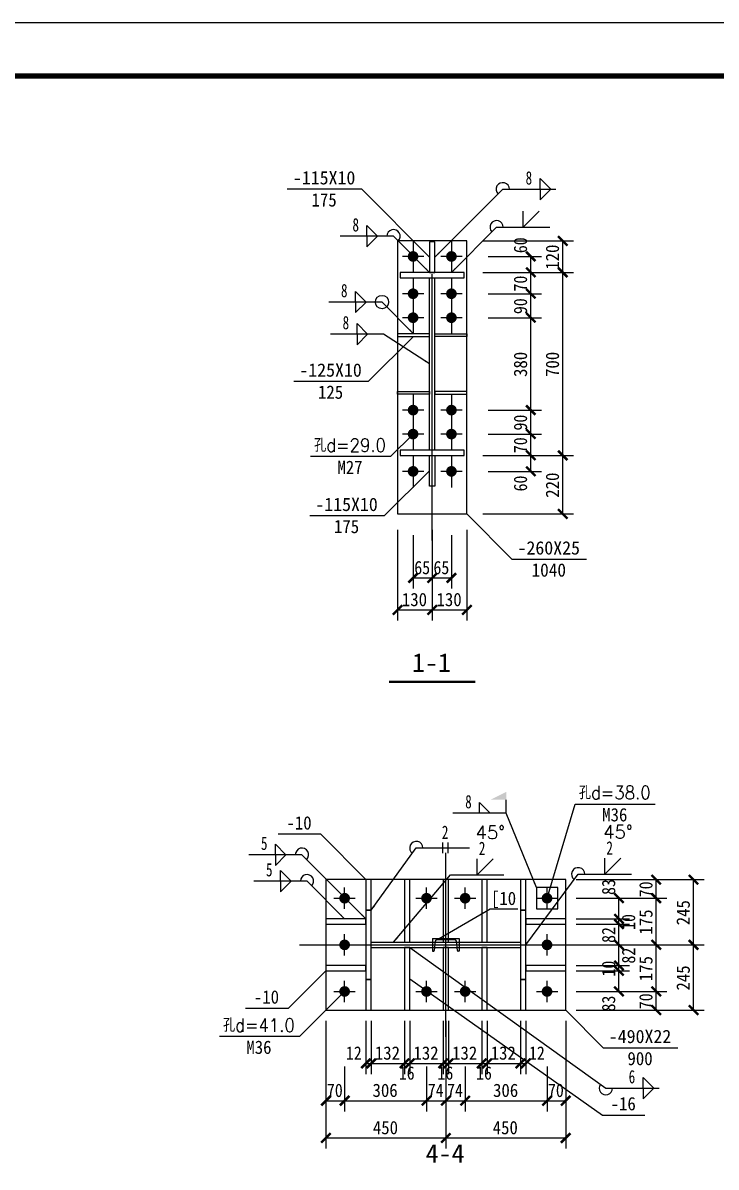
# Model space of a CAD drawing. Extents: x 40002367 to 40460080, y 192184 to 372766.
# Drawn here: x 40422964 to 40435979, y 258901 to 280378 of the extents above; entities that cross this region are included whole.
import ezdxf
from ezdxf.enums import TextEntityAlignment as Align

# ---------------------------------------------------------------- set-up
doc = ezdxf.new("R2010")
doc.units = 0
doc.header["$LTSCALE"] = 1000
doc.header["$MEASUREMENT"] = 0
doc.linetypes.add('4', pattern=[5, 1.5, -1, 1.5, -1])
doc.linetypes.add('6', pattern=[8.75, 5, -1.25, 1.25, -1.25])
for name, color, linetype in [('10', 7, 'CONTINUOUS'), ('20', 2, 'CONTINUOUS'), ('PUB_TITLE', 4, 'CONTINUOUS'), ('字符串标注', 253, 'CONTINUOUS'), ('尺寸标注', 253, 'CONTINUOUS'), ('焊缝标注', 253, 'CONTINUOUS'), ('螺栓孔标注', 253, 'CONTINUOUS'), ('钢板标注', 253, 'CONTINUOUS')]:
    doc.layers.add(name, color=color, linetype=linetype)
doc.styles.add('_HZTXT', font='txt.shx', dxfattribs={"width": 0.8, "bigfont": 'hztxt.shx'})
doc.styles.add('DIM_FONT', font='SIMPLEX.shx', dxfattribs={"width": 0.8})

msp = doc.modelspace()

# ---------------------------------------------------------------- linework, layer by layer
at = {"layer": '10', "color": 7, "linetype": '6'}
msp.add_line((40430649.3, 270660.1), (40430649.3, 276785.1), dxfattribs=at)
at = {"layer": '10', "color": 253}
for p, q in [((40430289.3, 276294.3), (40430289.3, 275694.3)), ((40431009.3, 276294.3), (40431009.3, 275694.3)), ((40430489.3, 275994.3), (40430089.3, 275994.3)), ((40431209.3, 275994.3), (40430809.3, 275994.3)), ((40430289.3, 275594.3), (40430289.3, 274994.3)), ((40431009.3, 275594.3), (40431009.3, 274994.3)), ((40430489.3, 275294.3), (40430089.3, 275294.3)), ((40430289.3, 275144.3), (40430289.3, 274544.3)), ((40431209.3, 275294.3), (40430809.3, 275294.3)), ((40431009.3, 275144.3), (40431009.3, 274544.3)), ((40430489.3, 274844.3), (40430089.3, 274844.3)), ((40431209.3, 274844.3), (40430809.3, 274844.3)), ((40430289.3, 273410.1), (40430289.3, 272810.1)), ((40431009.3, 273410.1), (40431009.3, 272810.1)), ((40430489.3, 273110.1), (40430089.3, 273110.1)), ((40431209.3, 273110.1), (40430809.3, 273110.1)), ((40430289.3, 272960.1), (40430289.3, 272360.1)), ((40431009.3, 272960.1), (40431009.3, 272360.1)), ((40430489.3, 272660.1), (40430089.3, 272660.1)), ((40431209.3, 272660.1), (40430809.3, 272660.1)), ((40430289.3, 272260.1), (40430289.3, 271660.1)), ((40431009.3, 272260.1), (40431009.3, 271660.1)), ((40430489.3, 271960.1), (40430089.3, 271960.1)), ((40431209.3, 271960.1), (40430809.3, 271960.1))]:
    msp.add_line(p, q, dxfattribs=at)
at = {"layer": '10'}
for p, q in [((40430904.2, 261348.2), (40430904.2, 264798.2)), ((40428804.2, 263948.2), (40429204.2, 263948.2)), ((40429004.2, 263748.2), (40429004.2, 264148.2)), ((40430341.7, 263948.2), (40430741.7, 263948.2)), ((40430541.7, 263748.2), (40430541.7, 264148.2)), ((40431066.7, 263948.2), (40431466.7, 263948.2)), ((40431266.7, 263748.2), (40431266.7, 264148.2)), ((40432604.2, 263948.2), (40433004.2, 263948.2)), ((40432804.2, 263748.2), (40432804.2, 264148.2)), ((40429004.2, 262873.2), (40429004.2, 263273.2)), ((40432804.2, 262873.2), (40432804.2, 263273.2)), ((40428154.2, 263073.2), (40433654.2, 263073.2)), ((40428804.2, 263073.2), (40429204.2, 263073.2)), ((40432604.2, 263073.2), (40433004.2, 263073.2)), ((40429004.2, 261998.2), (40429004.2, 262398.2)), ((40430541.7, 261998.2), (40430541.7, 262398.2)), ((40431266.7, 261998.2), (40431266.7, 262398.2)), ((40432804.2, 261998.2), (40432804.2, 262398.2)), ((40428804.2, 262198.2), (40429204.2, 262198.2)), ((40430341.7, 262198.2), (40430741.7, 262198.2)), ((40431066.7, 262198.2), (40431466.7, 262198.2)), ((40432604.2, 262198.2), (40433004.2, 262198.2))]:
    msp.add_line(p, q, dxfattribs=at)
at = {"layer": '10', "color": 1, "linetype": '4'}
for p, q in [((40430654.2, 263193.2), (40430654.2, 262953.2)), ((40430654.2, 263193.2), (40431154.2, 263193.2)), ((40430704.7, 263140.4), (40430684.7, 262966.4)), ((40431074.5, 263166.7), (40430733.9, 263166.7)), ((40431123.7, 262966.4), (40431103.6, 263140.4)), ((40431154.2, 263193.2), (40431154.2, 262953.2)), ((40430654.2, 262953.2), (40430672.8, 262953.2)), ((40431154.2, 262953.2), (40431135.6, 262953.2))]:
    msp.add_line(p, q, dxfattribs=at)
at = {"layer": '10', "const_width": 100}
for points in [[(40430339.3, 275994.3, 1), (40430239.3, 275994.3, 1), (40430339.3, 275994.3, 1)], [(40431059.3, 275994.3, 1), (40430959.3, 275994.3, 1), (40431059.3, 275994.3, 1)], [(40430339.3, 275294.3, 1), (40430239.3, 275294.3, 1), (40430339.3, 275294.3, 1)], [(40431059.3, 275294.3, 1), (40430959.3, 275294.3, 1), (40431059.3, 275294.3, 1)], [(40430339.3, 274844.3, 1), (40430239.3, 274844.3, 1), (40430339.3, 274844.3, 1)], [(40431059.3, 274844.3, 1), (40430959.3, 274844.3, 1), (40431059.3, 274844.3, 1)], [(40430339.3, 273110.1, 1), (40430239.3, 273110.1, 1), (40430339.3, 273110.1, 1)], [(40431059.3, 273110.1, 1), (40430959.3, 273110.1, 1), (40431059.3, 273110.1, 1)], [(40430339.3, 272660.1, 1), (40430239.3, 272660.1, 1), (40430339.3, 272660.1, 1)], [(40431059.3, 272660.1, 1), (40430959.3, 272660.1, 1), (40431059.3, 272660.1, 1)], [(40430339.3, 271960.1, 1), (40430239.3, 271960.1, 1), (40430339.3, 271960.1, 1)], [(40431059.3, 271960.1, 1), (40430959.3, 271960.1, 1), (40431059.3, 271960.1, 1)], [(40429054.2, 263948.2, 1), (40428954.2, 263948.2, 1), (40429054.2, 263948.2, 1)], [(40430591.7, 263948.2, 1), (40430491.7, 263948.2, 1), (40430591.7, 263948.2, 1)], [(40431316.7, 263948.2, 1), (40431216.7, 263948.2, 1), (40431316.7, 263948.2, 1)], [(40432854.2, 263948.2, 1), (40432754.2, 263948.2, 1), (40432854.2, 263948.2, 1)], [(40429054.2, 263073.2, 1), (40428954.2, 263073.2, 1), (40429054.2, 263073.2, 1)], [(40432854.2, 263073.2, 1), (40432754.2, 263073.2, 1), (40432854.2, 263073.2, 1)], [(40429054.2, 262198.2, 1), (40428954.2, 262198.2, 1), (40429054.2, 262198.2, 1)], [(40430591.7, 262198.2, 1), (40430491.7, 262198.2, 1), (40430591.7, 262198.2, 1)], [(40431316.7, 262198.2, 1), (40431216.7, 262198.2, 1), (40431316.7, 262198.2, 1)], [(40432854.2, 262198.2, 1), (40432754.2, 262198.2, 1), (40432854.2, 262198.2, 1)]]:
    msp.add_lwpolyline(points, format="xyb", dxfattribs=at)
at = {"layer": '10', "color": 3}
for points in [[(40431249.3, 275694.3), (40430049.3, 275694.3)], [(40430049.3, 275694.3), (40430049.3, 275594.3)], [(40430049.3, 275594.3), (40431249.3, 275594.3)], [(40430599.3, 272360.1), (40430599.3, 275594.3)], [(40430699.3, 272360.1), (40430699.3, 275594.3)], [(40431249.3, 275594.3), (40431249.3, 275694.3)], [(40431249.3, 272360.1), (40430049.3, 272360.1)], [(40430049.3, 272360.1), (40430049.3, 272260.1)], [(40431249.3, 272260.1), (40431249.3, 272360.1)], [(40430049.3, 272260.1), (40431249.3, 272260.1)], [(40429504.2, 263723.2), (40429404.2, 263723.2)], [(40429404.2, 263723.2), (40429404.2, 262423.2)], [(40429504.2, 262423.2), (40429504.2, 263723.2)], [(40432404.2, 263723.2), (40432304.2, 263723.2)], [(40432304.2, 263723.2), (40432304.2, 262423.2)], [(40432404.2, 262423.2), (40432404.2, 263723.2)], [(40429504.2, 263123.2), (40432304.2, 263123.2)], [(40429504.2, 263023.2), (40432304.2, 263023.2)], [(40429404.2, 262423.2), (40429504.2, 262423.2)], [(40432304.2, 262423.2), (40432404.2, 262423.2)]]:
    msp.add_lwpolyline(points, dxfattribs=at)
at = {"layer": '10', "const_width": 45}
msp.add_lwpolyline([(40429839.3, 268010.1), (40431459.3, 268010.1)], dxfattribs=at)
at = {"layer": '10'}
for centre, radius, start, end in [((40430735.7, 263135.4), 31.4, 93.4084, 170.88102), ((40431072.6, 263135.4), 31.4, 9.11901, 86.5916), ((40430673.5, 262964.5), 11.3, 266.23474, 9.47566), ((40431134.9, 262964.5), 11.3, 170.52434, 273.76527)]:
    msp.add_arc(centre, radius, start, end, dxfattribs=at)
at = {"layer": '20'}
for points in [[(40431299.3, 276285.1), (40429999.3, 276285.1)], [(40429999.3, 276285.1), (40429999.3, 271160.1)], [(40430699.3, 276269.3), (40430599.3, 276269.3)], [(40430599.3, 276269.3), (40430599.3, 275694.3)], [(40430699.3, 275694.3), (40430699.3, 276269.3)], [(40431299.3, 271160.1), (40431299.3, 276285.1)], [(40430599.3, 275694.3), (40430699.3, 275694.3)], [(40430599.3, 274544.3), (40429999.3, 274544.3)], [(40429999.3, 274544.3), (40429999.3, 274494.3)], [(40429999.3, 274494.3), (40430599.3, 274494.3)], [(40430599.3, 274494.3), (40430599.3, 274544.3)], [(40430699.3, 274544.3), (40431299.3, 274544.3)], [(40430699.3, 274494.3), (40430699.3, 274544.3)], [(40431299.3, 274494.3), (40430699.3, 274494.3)], [(40431299.3, 274544.3), (40431299.3, 274494.3)], [(40429999.3, 273410.1), (40429999.3, 273460.1)], [(40429999.3, 273460.1), (40430599.3, 273460.1)], [(40430599.3, 273410.1), (40429999.3, 273410.1)], [(40430599.3, 273460.1), (40430599.3, 273410.1)], [(40431299.3, 273460.1), (40430699.3, 273460.1)], [(40430699.3, 273460.1), (40430699.3, 273410.1)], [(40430699.3, 273410.1), (40431299.3, 273410.1)], [(40431299.3, 273410.1), (40431299.3, 273460.1)], [(40430599.3, 272260.1), (40430699.3, 272260.1)], [(40430599.3, 271685.1), (40430599.3, 272260.1)], [(40430699.3, 272260.1), (40430699.3, 271685.1)], [(40430699.3, 271685.1), (40430599.3, 271685.1)], [(40429999.3, 271160.1), (40431299.3, 271160.1)], [(40433154.2, 264298.2), (40428654.2, 264298.2)], [(40428654.2, 264298.2), (40428654.2, 261848.2)], [(40429504.2, 264298.2), (40429404.2, 264298.2)], [(40429404.2, 264298.2), (40429404.2, 263723.2)], [(40429504.2, 263723.2), (40429504.2, 264298.2)], [(40430229.2, 264298.2), (40430129.2, 264298.2)], [(40430129.2, 264298.2), (40430129.2, 263123.2)], [(40430229.2, 263123.2), (40430229.2, 264298.2)], [(40430954.2, 264298.2), (40430854.2, 264298.2)], [(40430854.2, 264298.2), (40430854.2, 263123.2)], [(40430954.2, 263123.2), (40430954.2, 264298.2)], [(40431679.2, 264298.2), (40431579.2, 264298.2)], [(40431579.2, 264298.2), (40431579.2, 263123.2)], [(40431679.2, 263123.2), (40431679.2, 264298.2)], [(40432404.2, 264298.2), (40432304.2, 264298.2)], [(40432304.2, 264298.2), (40432304.2, 263723.2)], [(40432404.2, 263723.2), (40432404.2, 264298.2)], [(40433154.2, 261848.2), (40433154.2, 264298.2)], [(40433004.2, 264148.2), (40432604.2, 264148.2)], [(40432604.2, 264148.2), (40432604.2, 263748.2)], [(40433004.2, 263748.2), (40433004.2, 264148.2)], [(40432604.2, 263748.2), (40433004.2, 263748.2)], [(40429404.2, 263560.7), (40428654.2, 263560.7)], [(40428654.2, 263560.7), (40428654.2, 263460.7)], [(40429404.2, 263723.2), (40429504.2, 263723.2)], [(40429404.2, 263460.7), (40429404.2, 263560.7)], [(40432304.2, 263723.2), (40432404.2, 263723.2)], [(40433154.2, 263560.7), (40432404.2, 263560.7)], [(40432404.2, 263560.7), (40432404.2, 263460.7)], [(40433154.2, 263460.7), (40433154.2, 263560.7)], [(40428654.2, 263460.7), (40429404.2, 263460.7)], [(40432404.2, 263460.7), (40433154.2, 263460.7)], [(40430129.2, 263123.2), (40430229.2, 263123.2)], [(40430854.2, 263123.2), (40430954.2, 263123.2)], [(40431579.2, 263123.2), (40431679.2, 263123.2)], [(40430229.2, 263023.2), (40430129.2, 263023.2)], [(40430129.2, 263023.2), (40430129.2, 261848.2)], [(40430229.2, 261848.2), (40430229.2, 263023.2)], [(40430954.2, 263023.2), (40430854.2, 263023.2)], [(40430854.2, 263023.2), (40430854.2, 261848.2)], [(40430954.2, 261848.2), (40430954.2, 263023.2)], [(40431679.2, 263023.2), (40431579.2, 263023.2)], [(40431579.2, 263023.2), (40431579.2, 261848.2)], [(40431679.2, 261848.2), (40431679.2, 263023.2)], [(40429404.2, 262685.7), (40428654.2, 262685.7)], [(40428654.2, 262685.7), (40428654.2, 262585.7)], [(40429404.2, 262585.7), (40429404.2, 262685.7)], [(40433154.2, 262685.7), (40432404.2, 262685.7)], [(40432404.2, 262685.7), (40432404.2, 262585.7)], [(40433154.2, 262585.7), (40433154.2, 262685.7)], [(40428654.2, 262585.7), (40429404.2, 262585.7)], [(40432404.2, 262585.7), (40433154.2, 262585.7)], [(40429504.2, 262423.2), (40429404.2, 262423.2)], [(40429404.2, 262423.2), (40429404.2, 261848.2)], [(40429504.2, 261848.2), (40429504.2, 262423.2)], [(40432404.2, 262423.2), (40432304.2, 262423.2)], [(40432304.2, 262423.2), (40432304.2, 261848.2)], [(40432404.2, 261848.2), (40432404.2, 262423.2)], [(40428654.2, 261848.2), (40433154.2, 261848.2)], [(40429404.2, 261848.2), (40429504.2, 261848.2)], [(40430129.2, 261848.2), (40430229.2, 261848.2)], [(40430854.2, 261848.2), (40430954.2, 261848.2)], [(40431579.2, 261848.2), (40431679.2, 261848.2)], [(40432304.2, 261848.2), (40432404.2, 261848.2)]]:
    msp.add_lwpolyline(points, dxfattribs=at)
at = {"layer": 'PUB_TITLE'}
msp.add_lwpolyline([(40385779.9, 238378), (40460079.9, 238378), (40460079.9, 280378), (40385779.9, 280378)], close=True, dxfattribs=at)
at = {"layer": 'PUB_TITLE', "const_width": 100}
msp.add_lwpolyline([(40388279.9, 239378), (40459079.9, 239378), (40459079.9, 279378), (40388279.9, 279378)], close=True, dxfattribs=at)
at = {"layer": '字符串标注'}
for p, q in [((40430779.2, 263193.2), (40431733.9, 263751.1)), ((40431733.9, 263751.1), (40432258.9, 263751.1))]:
    msp.add_line(p, q, dxfattribs=at)
at = {"layer": '字符串标注', "const_width": 10}
msp.add_lwpolyline([(40430784.2, 263193.2, 1), (40430774.2, 263193.2, 1), (40430784.2, 263193.2, 1)], format="xyb", dxfattribs=at)
at = {"layer": '尺寸标注'}
for p, q in [((40431599.3, 276285.1), (40433299.3, 276285.1)), ((40433099.3, 275694.3), (40433099.3, 276285.1)), ((40431699.3, 275994.3), (40432699.3, 275994.3)), ((40432499.3, 275694.3), (40432499.3, 275994.3)), ((40431599.3, 275694.3), (40433299.3, 275694.3)), ((40431599.3, 275694.3), (40433299.3, 275694.3)), ((40431699.3, 275694.3), (40432699.3, 275694.3)), ((40431699.3, 275694.3), (40432699.3, 275694.3)), ((40432499.3, 275294.3), (40432499.3, 275694.3)), ((40433099.3, 272260.1), (40433099.3, 275694.3)), ((40431699.3, 275294.3), (40432699.3, 275294.3)), ((40431699.3, 275294.3), (40432699.3, 275294.3)), ((40432499.3, 274844.3), (40432499.3, 275294.3)), ((40431699.3, 274844.3), (40432699.3, 274844.3)), ((40431699.3, 274844.3), (40432699.3, 274844.3)), ((40432499.3, 273110.1), (40432499.3, 274844.3)), ((40431699.3, 273110.1), (40432699.3, 273110.1)), ((40431699.3, 273110.1), (40432699.3, 273110.1)), ((40432499.3, 272660.1), (40432499.3, 273110.1)), ((40431699.3, 272660.1), (40432699.3, 272660.1)), ((40431699.3, 272660.1), (40432699.3, 272660.1)), ((40432499.3, 272260.1), (40432499.3, 272660.1)), ((40431599.3, 272260.1), (40433299.3, 272260.1)), ((40431599.3, 272260.1), (40433299.3, 272260.1)), ((40431699.3, 272260.1), (40432699.3, 272260.1)), ((40431699.3, 272260.1), (40432699.3, 272260.1)), ((40432499.3, 271960.1), (40432499.3, 272260.1)), ((40433099.3, 271160.1), (40433099.3, 272260.1)), ((40431699.3, 271960.1), (40432699.3, 271960.1)), ((40431599.3, 271160.1), (40433299.3, 271160.1)), ((40429999.3, 270860.1), (40429999.3, 269160.1)), ((40430649.3, 270860.1), (40430649.3, 269160.1)), ((40430649.3, 270860.1), (40430649.3, 269160.1)), ((40431299.3, 270860.1), (40431299.3, 269160.1)), ((40430289.3, 270760.1), (40430289.3, 269760.1)), ((40430649.3, 270760.1), (40430649.3, 269760.1)), ((40430649.3, 270760.1), (40430649.3, 269760.1)), ((40431009.3, 270760.1), (40431009.3, 269760.1)), ((40430289.3, 269960.1), (40430649.3, 269960.1)), ((40430649.3, 269960.1), (40431009.3, 269960.1)), ((40429999.3, 269360.1), (40430649.3, 269360.1)), ((40430649.3, 269360.1), (40431299.3, 269360.1)), ((40433354.2, 264298.2), (40435054.2, 264298.2)), ((40433354.2, 264298.2), (40435754.2, 264298.2)), ((40434854.2, 263948.2), (40434854.2, 264298.2)), ((40435554.2, 263073.2), (40435554.2, 264298.2)), ((40433354.2, 263948.2), (40434354.2, 263948.2)), ((40433354.2, 263948.2), (40435054.2, 263948.2)), ((40433354.2, 263948.2), (40435054.2, 263948.2)), ((40434154.2, 263560.7), (40434154.2, 263948.2)), ((40434854.2, 263073.2), (40434854.2, 263948.2)), ((40433354.2, 263560.7), (40434354.2, 263560.7)), ((40433354.2, 263560.7), (40434354.2, 263560.7)), ((40434154.2, 263460.7), (40434154.2, 263560.7)), ((40433354.2, 263460.7), (40434354.2, 263460.7)), ((40433354.2, 263460.7), (40434354.2, 263460.7)), ((40434154.2, 263073.2), (40434154.2, 263460.7)), ((40433354.2, 263073.2), (40434354.2, 263073.2)), ((40433354.2, 263073.2), (40434354.2, 263073.2)), ((40433354.2, 263073.2), (40435054.2, 263073.2)), ((40433354.2, 263073.2), (40435054.2, 263073.2)), ((40433354.2, 263073.2), (40435754.2, 263073.2)), ((40433354.2, 263073.2), (40435754.2, 263073.2)), ((40434154.2, 262685.7), (40434154.2, 263073.2)), ((40434854.2, 262198.2), (40434854.2, 263073.2)), ((40435554.2, 261848.2), (40435554.2, 263073.2)), ((40433354.2, 262685.7), (40434354.2, 262685.7)), ((40433354.2, 262685.7), (40434354.2, 262685.7)), ((40434154.2, 262585.7), (40434154.2, 262685.7)), ((40433354.2, 262585.7), (40434354.2, 262585.7)), ((40433354.2, 262585.7), (40434354.2, 262585.7)), ((40434154.2, 262198.2), (40434154.2, 262585.7)), ((40433354.2, 262198.2), (40434354.2, 262198.2)), ((40433354.2, 262198.2), (40435054.2, 262198.2)), ((40433354.2, 262198.2), (40435054.2, 262198.2)), ((40434854.2, 261848.2), (40434854.2, 262198.2)), ((40433354.2, 261848.2), (40435054.2, 261848.2)), ((40433354.2, 261848.2), (40435754.2, 261848.2)), ((40428654.2, 261648.2), (40428654.2, 259248.2)), ((40429404.2, 261648.2), (40429404.2, 260648.2)), ((40429504.2, 261648.2), (40429504.2, 260648.2)), ((40429504.2, 261648.2), (40429504.2, 260648.2)), ((40430129.2, 261648.2), (40430129.2, 260648.2)), ((40430129.2, 261648.2), (40430129.2, 260648.2)), ((40430229.2, 261648.2), (40430229.2, 260648.2)), ((40430229.2, 261648.2), (40430229.2, 260648.2)), ((40430854.2, 261648.2), (40430854.2, 260648.2)), ((40430854.2, 261648.2), (40430854.2, 260648.2)), ((40430904.2, 261648.2), (40430904.2, 259248.2)), ((40430904.2, 261648.2), (40430904.2, 259248.2)), ((40430954.2, 261648.2), (40430954.2, 260648.2)), ((40430954.2, 261648.2), (40430954.2, 260648.2)), ((40431579.2, 261648.2), (40431579.2, 260648.2)), ((40431579.2, 261648.2), (40431579.2, 260648.2)), ((40431679.2, 261648.2), (40431679.2, 260648.2)), ((40431679.2, 261648.2), (40431679.2, 260648.2)), ((40432304.2, 261648.2), (40432304.2, 260648.2)), ((40432304.2, 261648.2), (40432304.2, 260648.2)), ((40432404.2, 261648.2), (40432404.2, 260648.2)), ((40433154.2, 261648.2), (40433154.2, 259248.2)), ((40428654.2, 260788.2), (40428654.2, 259948.2)), ((40429004.2, 260788.2), (40429004.2, 259948.2)), ((40429004.2, 260788.2), (40429004.2, 259948.2)), ((40429404.2, 260848.2), (40429504.2, 260848.2)), ((40429504.2, 260848.2), (40430129.2, 260848.2)), ((40430129.2, 260848.2), (40430229.2, 260848.2)), ((40430229.2, 260848.2), (40430854.2, 260848.2)), ((40430541.7, 260788.2), (40430541.7, 259948.2)), ((40430541.7, 260788.2), (40430541.7, 259948.2)), ((40430854.2, 260848.2), (40430954.2, 260848.2)), ((40430904.2, 260788.2), (40430904.2, 259948.2)), ((40430904.2, 260788.2), (40430904.2, 259948.2)), ((40430954.2, 260848.2), (40431579.2, 260848.2)), ((40431266.7, 260788.2), (40431266.7, 259948.2)), ((40431266.7, 260788.2), (40431266.7, 259948.2)), ((40431579.2, 260848.2), (40431679.2, 260848.2)), ((40431679.2, 260848.2), (40432304.2, 260848.2)), ((40432304.2, 260848.2), (40432404.2, 260848.2)), ((40432804.2, 260788.2), (40432804.2, 259948.2)), ((40432804.2, 260788.2), (40432804.2, 259948.2)), ((40433154.2, 260788.2), (40433154.2, 259948.2)), ((40428654.2, 260148.2), (40429004.2, 260148.2)), ((40429004.2, 260148.2), (40430541.7, 260148.2)), ((40430541.7, 260148.2), (40430904.2, 260148.2)), ((40430904.2, 260148.2), (40431266.7, 260148.2)), ((40431266.7, 260148.2), (40432804.2, 260148.2)), ((40432804.2, 260148.2), (40433154.2, 260148.2)), ((40428654.2, 259448.2), (40430904.2, 259448.2)), ((40430904.2, 259448.2), (40433154.2, 259448.2))]:
    msp.add_line(p, q, dxfattribs=at)
at = {"layer": '尺寸标注', "const_width": 45}
for points in [[(40433010.9, 276373.5), (40433187.7, 276196.7)], [(40432410.9, 276082.7), (40432587.7, 275905.9)], [(40432410.9, 275782.7), (40432587.7, 275605.9)], [(40432410.9, 275782.7), (40432587.7, 275605.9)], [(40433010.9, 275782.7), (40433187.7, 275605.9)], [(40433010.9, 275782.7), (40433187.7, 275605.9)], [(40432410.9, 275382.7), (40432587.7, 275205.9)], [(40432410.9, 275382.7), (40432587.7, 275205.9)], [(40432410.9, 274932.7), (40432587.7, 274755.9)], [(40432410.9, 274932.7), (40432587.7, 274755.9)], [(40432410.9, 273198.5), (40432587.7, 273021.7)], [(40432410.9, 273198.5), (40432587.7, 273021.7)], [(40432410.9, 272748.5), (40432587.7, 272571.7)], [(40432410.9, 272748.5), (40432587.7, 272571.7)], [(40432410.9, 272348.5), (40432587.7, 272171.7)], [(40432410.9, 272348.5), (40432587.7, 272171.7)], [(40433010.9, 272348.5), (40433187.7, 272171.7)], [(40433010.9, 272348.5), (40433187.7, 272171.7)], [(40432410.9, 272048.5), (40432587.7, 271871.7)], [(40433010.9, 271248.5), (40433187.7, 271071.7)], [(40430200.9, 269871.7), (40430377.7, 270048.5)], [(40430560.9, 269871.7), (40430737.7, 270048.5)], [(40430560.9, 269871.7), (40430737.7, 270048.5)], [(40430920.9, 269871.7), (40431097.7, 270048.5)], [(40429910.9, 269271.7), (40430087.7, 269448.5)], [(40430560.9, 269271.7), (40430737.7, 269448.5)], [(40430560.9, 269271.7), (40430737.7, 269448.5)], [(40431210.9, 269271.7), (40431387.7, 269448.5)], [(40434765.8, 264386.6), (40434942.6, 264209.8)], [(40435465.8, 264386.6), (40435642.6, 264209.8)], [(40434065.8, 264036.6), (40434242.6, 263859.8)], [(40434765.8, 264036.6), (40434942.6, 263859.8)], [(40434765.8, 264036.6), (40434942.6, 263859.8)], [(40434065.8, 263649.1), (40434242.6, 263472.3)], [(40434065.8, 263649.1), (40434242.6, 263472.3)], [(40434065.8, 263549.1), (40434242.6, 263372.3)], [(40434065.8, 263549.1), (40434242.6, 263372.3)], [(40434065.8, 263161.6), (40434242.6, 262984.8)], [(40434065.8, 263161.6), (40434242.6, 262984.8)], [(40434765.8, 263161.6), (40434942.6, 262984.8)], [(40434765.8, 263161.6), (40434942.6, 262984.8)], [(40435465.8, 263161.6), (40435642.6, 262984.8)], [(40435465.8, 263161.6), (40435642.6, 262984.8)], [(40434065.8, 262774.1), (40434242.6, 262597.3)], [(40434065.8, 262774.1), (40434242.6, 262597.3)], [(40434065.8, 262674.1), (40434242.6, 262497.3)], [(40434065.8, 262674.1), (40434242.6, 262497.3)], [(40434065.8, 262286.6), (40434242.6, 262109.8)], [(40434765.8, 262286.6), (40434942.6, 262109.8)], [(40434765.8, 262286.6), (40434942.6, 262109.8)], [(40434765.8, 261936.6), (40434942.6, 261759.8)], [(40435465.8, 261936.6), (40435642.6, 261759.8)], [(40429315.8, 260759.8), (40429492.6, 260936.6)], [(40429415.8, 260759.8), (40429592.6, 260936.6)], [(40429415.8, 260759.8), (40429592.6, 260936.6)], [(40430040.8, 260759.8), (40430217.6, 260936.6)], [(40430040.8, 260759.8), (40430217.6, 260936.6)], [(40430140.8, 260759.8), (40430317.6, 260936.6)], [(40430140.8, 260759.8), (40430317.6, 260936.6)], [(40430765.8, 260759.8), (40430942.6, 260936.6)], [(40430765.8, 260759.8), (40430942.6, 260936.6)], [(40430865.8, 260759.8), (40431042.6, 260936.6)], [(40430865.8, 260759.8), (40431042.6, 260936.6)], [(40431490.8, 260759.8), (40431667.6, 260936.6)], [(40431490.8, 260759.8), (40431667.6, 260936.6)], [(40431590.8, 260759.8), (40431767.6, 260936.6)], [(40431590.8, 260759.8), (40431767.6, 260936.6)], [(40432215.8, 260759.8), (40432392.6, 260936.6)], [(40432215.8, 260759.8), (40432392.6, 260936.6)], [(40432315.8, 260759.8), (40432492.6, 260936.6)], [(40428565.8, 260059.8), (40428742.6, 260236.6)], [(40428915.8, 260059.8), (40429092.6, 260236.6)], [(40428915.8, 260059.8), (40429092.6, 260236.6)], [(40430453.3, 260059.8), (40430630.1, 260236.6)], [(40430453.3, 260059.8), (40430630.1, 260236.6)], [(40430815.8, 260059.8), (40430992.6, 260236.6)], [(40430815.8, 260059.8), (40430992.6, 260236.6)], [(40431178.3, 260059.8), (40431355.1, 260236.6)], [(40431178.3, 260059.8), (40431355.1, 260236.6)], [(40432715.8, 260059.8), (40432892.6, 260236.6)], [(40432715.8, 260059.8), (40432892.6, 260236.6)], [(40433065.8, 260059.8), (40433242.6, 260236.6)], [(40428565.8, 259359.8), (40428742.6, 259536.6)], [(40430815.8, 259359.8), (40430992.6, 259536.6)], [(40430815.8, 259359.8), (40430992.6, 259536.6)], [(40433065.8, 259359.8), (40433242.6, 259536.6)]]:
    msp.add_lwpolyline(points, dxfattribs=at)
at = {"layer": '焊缝标注'}
for p, q in [((40432672.6, 277454.1), (40432872.6, 277254.1)), ((40432672.6, 277254.1), (40432672.6, 277454.1)), ((40430699.3, 275981.8), (40431972.6, 277254.1)), ((40431972.6, 277254.1), (40432972.6, 277254.1)), ((40432672.6, 277054.1), (40432872.6, 277254.1)), ((40432672.6, 277254.1), (40432672.6, 277054.1)), ((40432358.1, 276542.5), (40432358.1, 276842.5)), ((40432358.1, 276542.5), (40432658.1, 276842.5)), ((40429621.3, 276373.9), (40429421.3, 276573.9)), ((40429421.3, 276373.9), (40429421.3, 276573.9)), ((40431009.3, 275694.3), (40431858.1, 276542.5)), ((40431858.1, 276542.5), (40432858.1, 276542.5)), ((40429921.3, 276373.9), (40428921.3, 276373.9)), ((40429621.3, 276373.9), (40429421.3, 276173.9)), ((40429421.3, 276373.9), (40429421.3, 276173.9)), ((40430599.3, 275694.3), (40429921.3, 276373.9)), ((40429406, 275139), (40429206, 275339)), ((40429206, 275139), (40429206, 275339)), ((40429706, 275139), (40428706, 275139)), ((40429406, 275139), (40429206, 274939)), ((40429206, 275139), (40429206, 274939)), ((40430299.3, 274544.3), (40429706, 275139)), ((40429436.6, 274537), (40429236.6, 274737)), ((40429236.6, 274537), (40429236.6, 274737)), ((40429736.6, 274537), (40428736.6, 274537)), ((40429436.6, 274537), (40429236.6, 274337)), ((40429236.6, 274537), (40429236.6, 274337)), ((40430599.3, 273977.2), (40429736.6, 274537)), ((40431737.9, 265545.3), (40431537.9, 265745.3)), ((40431537.9, 265545.3), (40431537.9, 265745.3)), ((40432037.9, 265545.3), (40432037.9, 265795.3)), ((40432037.9, 265545.3), (40431037.9, 265545.3)), ((40432604.2, 264148.2), (40432037.9, 265545.3)), ((40427903.5, 264764.2), (40427703.5, 264964.2)), ((40427703.5, 264764.2), (40427703.5, 264964.2)), ((40429504.2, 263723.2), (40430350.1, 264892)), ((40430350.1, 264892), (40431350.1, 264892)), ((40430850.1, 264792), (40430850.1, 264992)), ((40430950.1, 264792), (40430950.1, 264992)), ((40428203.5, 264764.2), (40427203.5, 264764.2)), ((40427903.5, 264764.2), (40427703.5, 264564.2)), ((40427703.5, 264764.2), (40427703.5, 264564.2)), ((40429404.2, 263560.7), (40428203.5, 264764.2)), ((40431494, 264390.1), (40431494, 264690.1)), ((40431494, 264390.1), (40431794, 264690.1)), ((40433889.1, 264397.8), (40433889.1, 264697.8)), ((40433889.1, 264397.8), (40434189.1, 264697.8)), ((40427997.9, 264268.7), (40427797.9, 264468.7)), ((40427797.9, 264268.7), (40427797.9, 264468.7)), ((40429924.2, 263123.2), (40430994, 264390.1)), ((40430994, 264390.1), (40431994, 264390.1)), ((40432404.2, 263073.2), (40433389.1, 264397.8)), ((40433389.1, 264397.8), (40434389.1, 264397.8)), ((40428297.9, 264268.7), (40427297.9, 264268.7)), ((40427997.9, 264268.7), (40427797.9, 264068.7)), ((40427797.9, 264268.7), (40427797.9, 264068.7)), ((40429004.2, 263560.7), (40428297.9, 264268.7)), ((40430229.2, 263023.2), (40433906.9, 260384.3)), ((40434606.9, 260584.3), (40434806.9, 260384.3)), ((40434606.9, 260384.3), (40434606.9, 260584.3)), ((40433906.9, 260384.3), (40434906.9, 260384.3)), ((40434606.9, 260184.3), (40434806.9, 260384.3)), ((40434606.9, 260384.3), (40434606.9, 260184.3))]:
    msp.add_line(p, q, dxfattribs=at)
msp.add_circle((40429706, 275139), 125, dxfattribs=at)
for centre, start, end in [((40431972.6, 277254.1), 0, 224.97719), ((40431858.1, 276542.5), 0, 224.97719), ((40429921.3, 276373.9), 314.93155, 180.00001), ((40428203.5, 264764.2), 314.93155, 180.00001), ((40430350.1, 264892), 0, 234.10534), ((40428297.9, 264268.7), 314.93155, 180.00001), ((40433389.1, 264397.8), 0, 233.36721), ((40433906.9, 260384.3), 144.33895, 0)]:
    msp.add_arc(centre, 125, start, end, dxfattribs=at)
for points in [[(40430699.3, 275981.8), (40430780.6, 276041.9), (40430759.4, 276063.1)], [(40430599.3, 275694.3), (40430539.3, 275775.7), (40430518, 275754.5)], [(40431009.3, 275694.3), (40431090.6, 275754.4), (40431069.4, 275775.6)], [(40430299.3, 274544.3), (40430239.3, 274625.7), (40430218, 274604.5)], [(40430599.3, 273977.2), (40430523.6, 274044.2), (40430507.2, 274019.1)], [(40432037.9, 265795.3), (40431737.9, 265795.3), (40432037.9, 265945.3)], [(40432604.2, 264148.2), (40432580.5, 264246.5), (40432552.7, 264235.3)], [(40429504.2, 263723.2), (40429575, 263795.4), (40429550.7, 263813)], [(40429004.2, 263560.7), (40428944.2, 263642.1), (40428922.9, 263620.9)], [(40429404.2, 263560.7), (40429344.2, 263642.1), (40429322.9, 263620.9)], [(40429924.2, 263123.2), (40430000.2, 263189.9), (40429977.2, 263209.3)], [(40432404.2, 263073.2), (40432475.9, 263144.5), (40432451.8, 263162.4)], [(40430229.2, 263023.2), (40430301.7, 262952.7), (40430319.2, 262977.1)]]:
    msp.add_solid(points, dxfattribs=at)
at = {"layer": '螺栓孔标注'}
for p, q in [((40430289.3, 272660.1), (40429864.2, 272236.7)), ((40429864.2, 272236.7), (40428364.2, 272236.7)), ((40432804.2, 263948.2), (40433334.9, 265715.5)), ((40433334.9, 265715.5), (40434834.9, 265715.5)), ((40429004.2, 262198.2), (40428154, 261351.4)), ((40428154, 261351.4), (40426654, 261351.4))]:
    msp.add_line(p, q, dxfattribs=at)
at = {"layer": '螺栓孔标注', "const_width": 10}
for points in [[(40430294.3, 272660.1, 1), (40430284.3, 272660.1, 1), (40430294.3, 272660.1, 1)], [(40432809.2, 263948.2, 1), (40432799.2, 263948.2, 1), (40432809.2, 263948.2, 1)], [(40429009.2, 262198.2, 1), (40428999.2, 262198.2, 1), (40429009.2, 262198.2, 1)]]:
    msp.add_lwpolyline(points, format="xyb", dxfattribs=at)
at = {"layer": '钢板标注'}
for p, q in [((40429328, 277256.1), (40427928, 277256.1)), ((40430599.3, 275981.8), (40429328, 277256.1)), ((40430299.3, 274494.3), (40429449.1, 273647.5)), ((40429449.1, 273647.5), (40428049.1, 273647.5)), ((40430599.3, 271972.6), (40429749.1, 271125.8)), ((40429749.1, 271125.8), (40428349.1, 271125.8)), ((40431299.3, 271160.1), (40432145.4, 270309.2)), ((40432145.4, 270309.2), (40433545.4, 270309.2)), ((40428556.7, 265147.8), (40427756.7, 265147.8)), ((40429404.2, 264298.2), (40428556.7, 265147.8)), ((40428654.2, 262585.7), (40427945.7, 261880)), ((40430229.2, 262435.7), (40433843.5, 259877.1)), ((40427945.7, 261880), (40427145.7, 261880)), ((40433154.2, 261848.2), (40433859.3, 261139.1)), ((40433859.3, 261139.1), (40435259.3, 261139.1)), ((40433843.5, 259877.1), (40434643.5, 259877.1))]:
    msp.add_line(p, q, dxfattribs=at)
at = {"layer": '钢板标注', "const_width": 10}
for points in [[(40430604.3, 275981.8, 1), (40430594.3, 275981.8, 1), (40430604.3, 275981.8, 1)], [(40430304.3, 274494.3, 1), (40430294.3, 274494.3, 1), (40430304.3, 274494.3, 1)], [(40430604.3, 271972.6, 1), (40430594.3, 271972.6, 1), (40430604.3, 271972.6, 1)], [(40431304.3, 271160.1, 1), (40431294.3, 271160.1, 1), (40431304.3, 271160.1, 1)], [(40429409.2, 264298.2, 1), (40429399.2, 264298.2, 1), (40429409.2, 264298.2, 1)], [(40428659.2, 262585.7, 1), (40428649.2, 262585.7, 1), (40428659.2, 262585.7, 1)], [(40430234.2, 262435.7, 1), (40430224.2, 262435.7, 1), (40430234.2, 262435.7, 1)], [(40433159.2, 261848.2, 1), (40433149.2, 261848.2, 1), (40433159.2, 261848.2, 1)]]:
    msp.add_lwpolyline(points, format="xyb", dxfattribs=at)

# ---------------------------------------------------------------- texts
at = {"layer": '10'}
for s, width, p, p2 in [('1-1', 1.041428, (40430271.3, 268195.6), (40431000.3, 268195.6)), ('4-4', 0.781072, (40430526.2, 258983.7), (40431255.2, 258983.7))]:
    msp.add_text(s, height=350, dxfattribs=dict(at, width=width)).set_placement(p, p2, align=Align.FIT)
at = {"layer": '字符串标注', "width": 1.03091}
msp.add_text('[10', height=250, dxfattribs=at).set_placement((40431751.4, 263821.1), (40432223.9, 263821.1), align=Align.FIT)
at = {"layer": '尺寸标注'}
for s, width, p, p2 in [('60', 0.793333, (40432429.3, 276055.6), (40432429.3, 276353.1)), ('120', 0.872307, (40433029.3, 275744.7), (40433029.3, 276217.2)), ('70', 0.793333, (40432429.3, 275336.8), (40432429.3, 275634.3)), ('90', 0.793333, (40432429.3, 274911.8), (40432429.3, 275209.3)), ('380', 0.756, (40432429.3, 273732.2), (40432429.3, 274204.7)), ('700', 0.81, (40433029.3, 273732.2), (40433029.3, 274204.7)), ('90', 0.793333, (40432429.3, 272727.6), (40432429.3, 273025.1)), ('70', 0.793333, (40432429.3, 272302.6), (40432429.3, 272600.1)), ('220', 0.756, (40433029.3, 271465.1), (40433029.3, 271937.6)), ('60', 0.793333, (40432429.3, 271583.9), (40432429.3, 271881.4)), ('83', 0.714, (40434084.2, 264009.5), (40434084.2, 264307)), ('70', 0.793333, (40434784.2, 263965.7), (40434784.2, 264263.2)), ('245', 0.70875, (40435484.2, 263440.7), (40435484.2, 263913.2)), ('10', 1.019999, (40434459.2, 263353.2), (40434459.2, 263650.7)), ('175', 0.81, (40434784.2, 263265.7), (40434784.2, 263738.2)), ('82', 0.714, (40434084.2, 263109.5), (40434084.2, 263407)), ('82', 0.714, (40434459.2, 262722), (40434459.2, 263019.5)), ('10', 1.019999, (40434084.2, 262478.2), (40434084.2, 262775.7)), ('175', 0.81, (40434784.2, 262390.7), (40434784.2, 262863.2)), ('245', 0.70875, (40435484.2, 262215.7), (40435484.2, 262688.2)), ('83', 0.714, (40434084.2, 261822), (40434084.2, 262119.5)), ('70', 0.793333, (40434784.2, 261865.7), (40434784.2, 262163.2))]:
    msp.add_text(s, height=250, rotation=90, dxfattribs=dict(at, width=width)).set_placement(p, p2, align=Align.FIT)
for s, width, p, p2 in [('65', 0.714, (40430311.8, 270030.1), (40430609.3, 270030.1)), ('65', 0.714001, (40430671.8, 270030.1), (40430969.3, 270030.1)), ('130', 0.872308, (40430079.3, 269430.1), (40430551.8, 269430.1)), ('130', 0.872308, (40430729.3, 269430.1), (40431201.8, 269430.1)), ('12', 0.892502, (40429027.9, 260918.2), (40429325.4, 260918.2)), ('132', 0.810001, (40429571.7, 260918.2), (40430044.2, 260918.2)), ('132', 0.810001, (40430296.7, 260918.2), (40430769.2, 260918.2)), ('132', 0.810001, (40431021.7, 260918.2), (40431494.2, 260918.2)), ('132', 0.810001, (40431746.7, 260918.2), (40432219.2, 260918.2)), ('12', 0.892502, (40432465.4, 260918.2), (40432762.9, 260918.2)), ('16', 0.892502, (40430021.7, 260543.2), (40430319.2, 260543.2)), ('16', 0.892502, (40430746.7, 260543.2), (40431044.2, 260543.2)), ('16', 0.892502, (40431471.7, 260543.2), (40431769.2, 260543.2)), ('70', 0.793335, (40428671.7, 260218.2), (40428969.2, 260218.2)), ('306', 0.756001, (40429527.9, 260218.2), (40430000.4, 260218.2)), ('74', 0.714001, (40430565.4, 260218.2), (40430862.9, 260218.2)), ('74', 0.714001, (40430927.9, 260218.2), (40431225.4, 260218.2)), ('306', 0.756001, (40431790.4, 260218.2), (40432262.9, 260218.2)), ('70', 0.793335, (40432821.7, 260218.2), (40433119.2, 260218.2)), ('450', 0.756001, (40429534.2, 259518.2), (40430006.7, 259518.2)), ('450', 0.756001, (40431784.2, 259518.2), (40432256.7, 259518.2))]:
    msp.add_text(s, height=250, dxfattribs=dict(at, width=width)).set_placement(p, p2, align=Align.FIT)
at = {"layer": '焊缝标注'}
for s, width, p, p2 in [('8', 0.734999, (40432402.6, 277344.1), (40432525.1, 277344.1)), ('8', 0.734999, (40429151.3, 276463.9), (40429273.8, 276463.9)), ('8', 0.734999, (40428936, 275229), (40429058.5, 275229)), ('8', 0.734999, (40428966.6, 274627), (40429089.1, 274627)), ('8', 0.734985, (40431267.9, 265635.3), (40431390.4, 265635.3)), ('2', 0.735004, (40430830, 265062), (40430952.5, 265062)), ('5', 0.735004, (40427433.5, 264854.2), (40427556, 264854.2)), ('2', 0.734985, (40431524, 264760.1), (40431646.5, 264760.1)), ('2', 0.735004, (40433919.1, 264767.8), (40434041.6, 264767.8)), ('5', 0.734985, (40427527.9, 264358.7), (40427650.4, 264358.7)), ('6', 0.734985, (40434336.9, 260474.3), (40434459.4, 260474.3))]:
    msp.add_text(s, height=250, dxfattribs=dict(at, width=width)).set_placement(p, p2, align=Align.FIT)
at = {"layer": '焊缝标注', "style": 'DIM_FONT'}
for p in [(40431461.5, 265060.1), (40433856.6, 265067.8)]:
    msp.add_text('45°', height=250, dxfattribs=at).set_placement(p)
at = {"layer": '螺栓孔标注', "style": '_HZTXT'}
for s, width, p, p2 in [('孔d=29.0', 0.924, (40428431.7, 272326.7), (40429779.2, 272326.7)), ('孔d=38.0', 0.924, (40433402.4, 265805.5), (40434749.9, 265805.5)), ('孔d=41.0', 0.979998, (40426721.5, 261441.4), (40428069, 261441.4))]:
    msp.add_text(s, height=250, dxfattribs=dict(at, width=width)).set_placement(p, p2, align=Align.FIT)
at = {"layer": '螺栓孔标注'}
for s, width, p, p2 in [('M27', 0.70875, (40428869.2, 271911.7), (40429341.7, 271911.7)), ('M36', 0.708751, (40433839.9, 265390.5), (40434312.4, 265390.5)), ('M36', 0.708746, (40427159, 261026.4), (40427631.5, 261026.4))]:
    msp.add_text(s, height=250, dxfattribs=dict(at, width=width)).set_placement(p, p2, align=Align.FIT)
at = {"layer": '钢板标注'}
for s, width, p, p2 in [('-115X10', 0.852727, (40428033, 277346.1), (40429205.5, 277346.1)), ('175', 0.81, (40428383, 276931.1), (40428855.5, 276931.1)), ('-125X10', 0.804, (40428154.1, 273737.5), (40429326.6, 273737.5)), ('125', 0.81, (40428504.1, 273322.5), (40428976.6, 273322.5)), ('-115X10', 0.852727, (40428454.1, 271215.8), (40429626.6, 271215.8)), ('175', 0.81, (40428804.1, 270800.8), (40429276.6, 270800.8)), ('-260X25', 0.721539, (40432250.4, 270399.2), (40433422.9, 270399.2)), ('1040', 0.863334, (40432512.9, 269984.2), (40433160.4, 269984.2)), ('-10', 0.872309, (40427911.7, 265237.8), (40428384.2, 265237.8)), ('-10', 0.872309, (40427300.7, 261970), (40427773.2, 261970)), ('-490X22', 0.721539, (40433964.3, 261229.1), (40435136.8, 261229.1)), ('900', 0.810001, (40434314.3, 260814.1), (40434786.8, 260814.1)), ('-16', 0.809996, (40433998.5, 259967.1), (40434471, 259967.1))]:
    msp.add_text(s, height=250, dxfattribs=dict(at, width=width)).set_placement(p, p2, align=Align.FIT)

doc.saveas('drawing.dxf')
